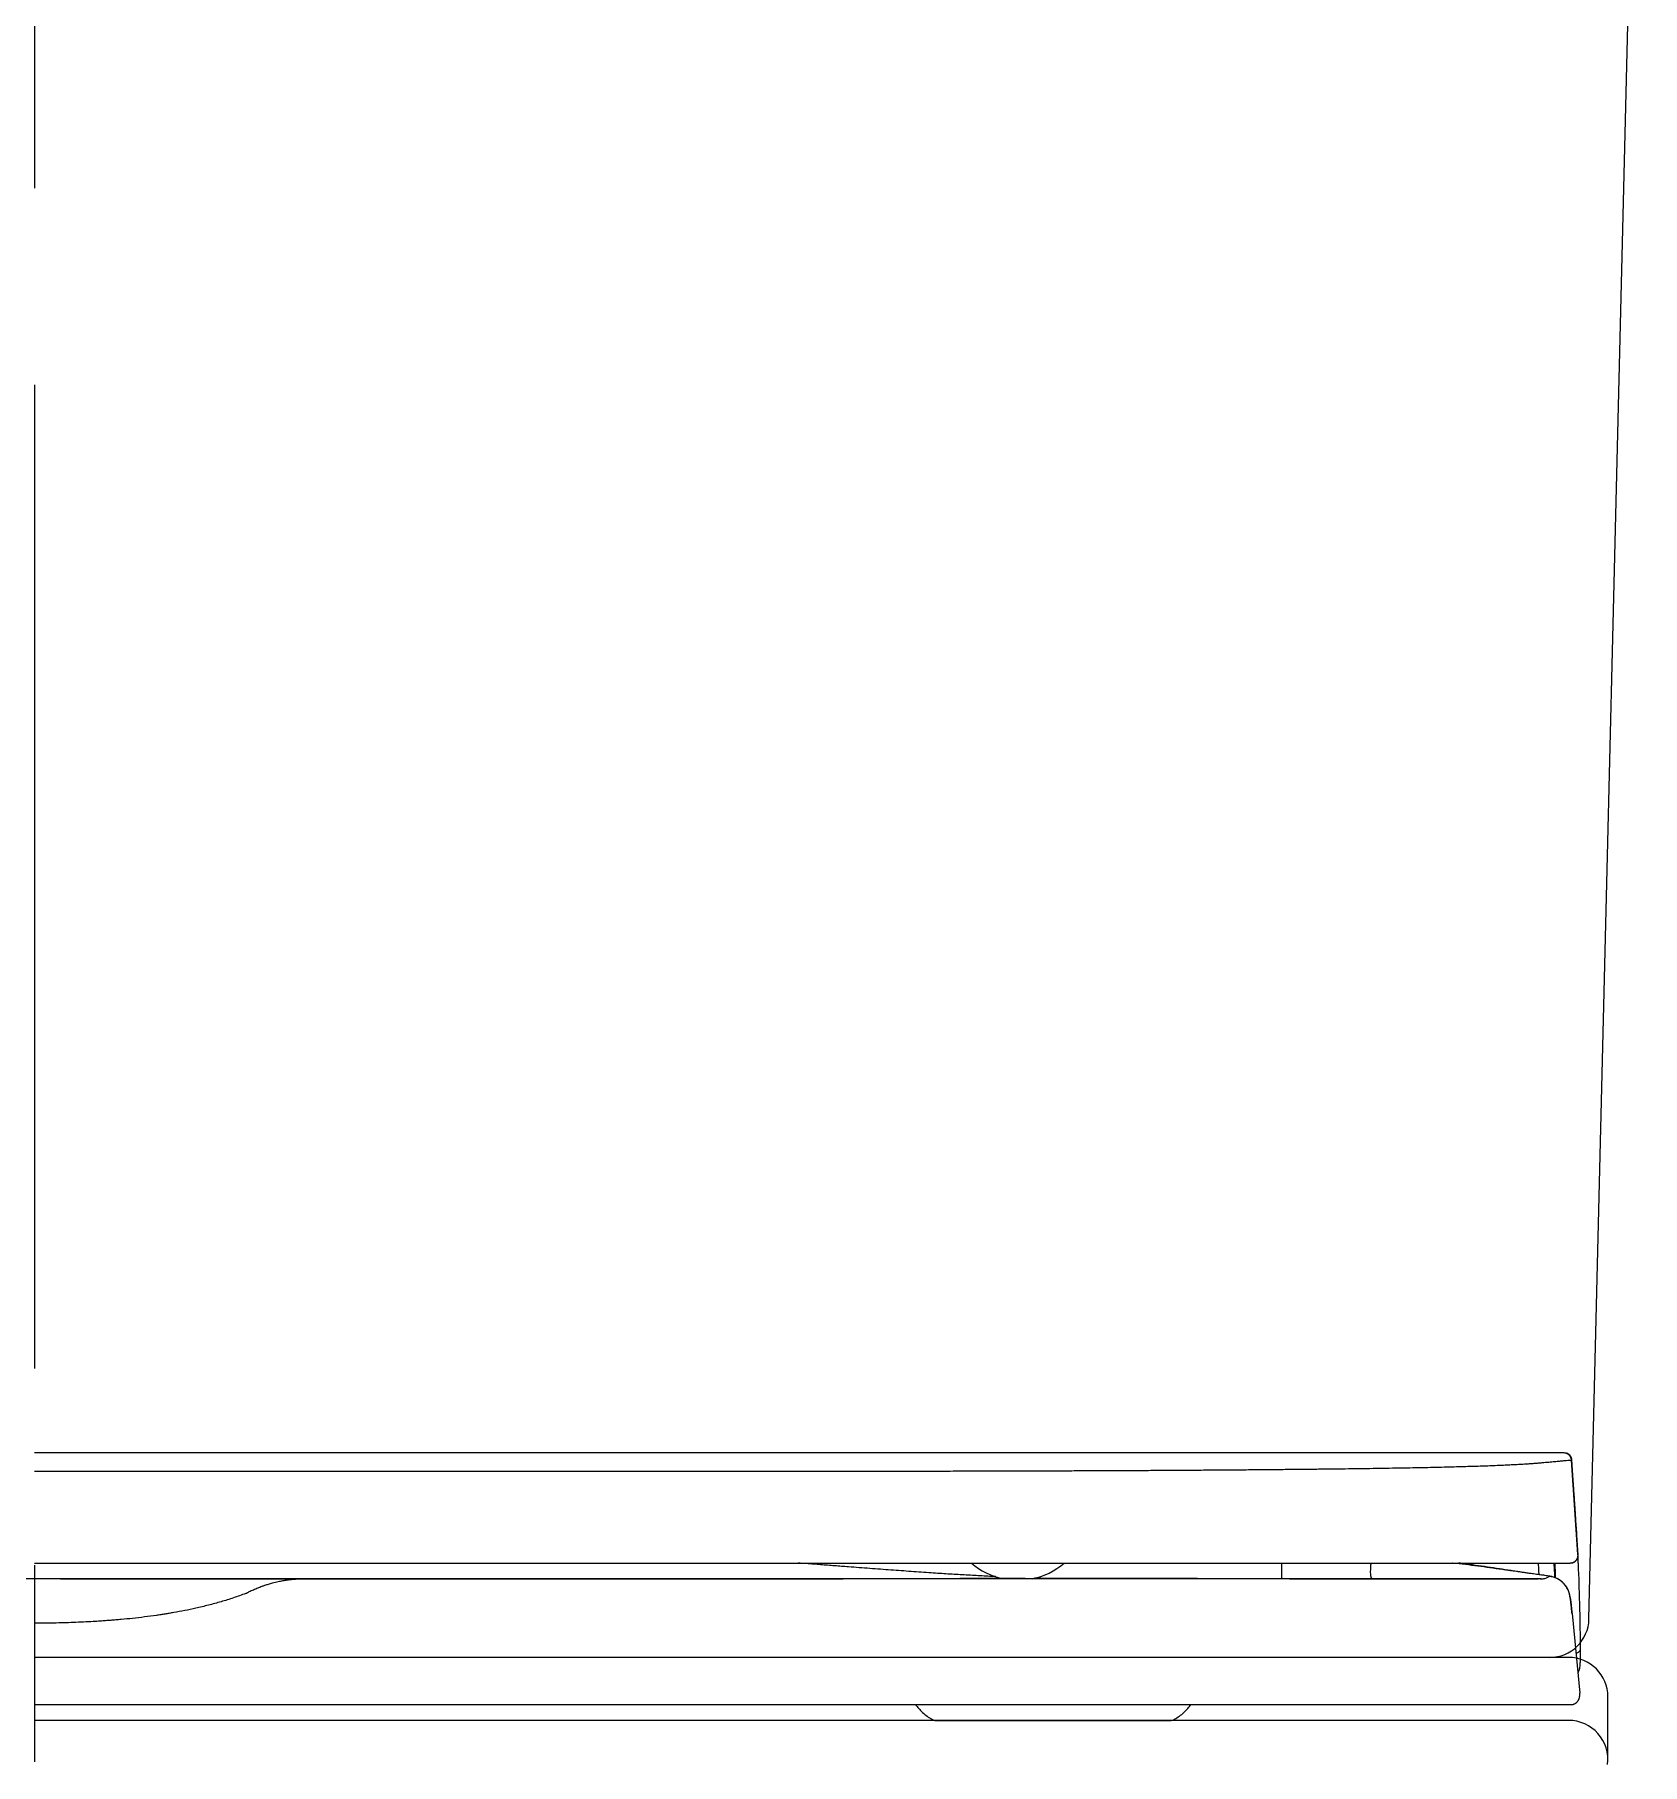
# Model space of a CAD drawing. Extents: x 76 to 2241, y -59 to 2238.
# Drawn here: x 1641.3 to 1845.7, y 568.4 to 788.3 of the extents above; entities that cross this region are included whole.
import ezdxf

# ---------------------------------------------------------------- set-up
doc = ezdxf.new("R2010")
doc.units = 0
doc.header["$LTSCALE"] = 20
doc.header["$MEASUREMENT"] = 0
doc.linetypes.add('CENTER', pattern=[2, 1.25, -0.25, 0.25, -0.25])
doc.linetypes.add('SLD-실선', pattern=[0])
doc.layers.get('0').update_dxf_attribs({"linetype": 'CONTINUOUS'})
doc.layers.add('3', color=3, linetype='CONTINUOUS')
doc.layers.add('CENTER', color=2, linetype='CENTER')

# ---------------------------------------------------------------- blocks, each defined once
blk = doc.blocks.new('A$C30f98afe')
at = {"color": 2, "linetype": 'SLD-실선', "lineweight": 25}
for p, q in [((391.06, 33.98), (390.98, 33.99)), ((392.72, 21.07), (391.89, 33.07)), ((391.73, 20), (391.83, 20.01)), ((391.85, 20.01), (391.74, 20)), ((391.74, 20), (391.74, 19.96)), ((391.83, 20.01), (391.94, 20.02)), ((391.85, 20.01), (392.05, 20.04)), ((299.57, 18), (299.19, 18)), ((356.38, 18), (366.68, 18)), ((366.68, 18), (387.65, 18)), ((387.91, 18), (388.05, 18)), ((389.81, 18.77), (389.83, 18.1)), ((392.85, 17.69), (392.81, 18.9)), ((391.96, 13.6), (391.93, 13.72)), ((391.95, 13.61), (391.96, 13.43)), ((391.96, 13.6), (392.97, 3.47)), ((393.04, 9.15), (393.04, 9.21)), ((392.97, 3.47), (392.97, 3.48)), ((392.97, 3.28), (392.97, 3.47)), ((310.6, 0.14), (310.59, 0.14)), ((341.44, 0.14), (341.44, 0.14)), ((391.82, 2), (391.93, 2.01)), ((391.93, 2.01), (392.01, 2.02))]:
    blk.add_line(p, q, dxfattribs=at)
for start, end in [(229.182, 257.2881), (281.6556, 310.8321)]:
    blk.add_arc((321.52, 26.8), 9, start, end, dxfattribs=at)
for points, knots in [([(390.98, 34), (390.98, 34), (390.96, 34), (390.93, 34), (390.88, 34), (390.83, 34), (390.78, 34), (390.73, 34), (390.67, 34), (390.62, 34), (390.56, 34), (390.51, 34), (390.45, 34), (390.39, 34), (390.33, 34), (390.27, 34), (390.22, 34), (390.16, 34), (390.11, 33.99), (390.06, 33.99), (390, 33.99), (389.96, 33.99), (389.92, 33.99), (389.88, 33.99), (389.84, 33.99), (389.81, 33.99), (389.77, 33.99), (389.69, 33.99), (389.55, 33.99), (389.34, 33.99), (389.12, 33.99), (388.89, 33.99), (388.64, 33.99), (388.37, 33.99), (388.1, 33.99), (387.81, 33.99), (387.5, 33.99), (387.18, 33.99), (386.83, 33.99), (386.46, 33.99), (386.05, 33.99), (385.7, 33.99), (385.44, 33.99), (385.29, 33.99), (385.13, 33.99), (384.98, 33.99), (384.81, 33.99), (384.64, 33.99), (384.44, 33.99), (384.27, 33.99), (384.11, 33.99), (383.98, 33.99), (383.84, 33.99), (383.71, 33.99), (383.59, 33.99), (383.46, 33.99), (383.34, 33.99), (383.2, 33.99), (383.05, 33.99), (382.89, 33.99), (382.71, 33.99), (382.51, 33.99), (382.3, 33.99), (382.07, 33.99), (381.84, 33.99), (381.59, 33.99), (381.33, 33.99), (381.05, 33.99), (380.75, 33.99), (380.31, 33.99), (379.73, 33.99), (378.99, 34), (378.22, 34), (377.43, 34), (376.61, 34), (375.73, 34), (374.75, 34), (373.68, 34), (372.55, 34), (371.33, 34), (370.02, 34), (368.6, 34), (367.11, 34), (365.53, 34), (363.88, 34), (362.16, 34), (360.39, 34), (358.57, 34), (356.66, 34), (354.65, 34), (352.62, 34), (350.59, 34), (348.55, 34), (346.43, 34), (344.39, 34), (342.44, 34), (340.57, 34), (338.63, 34), (336.62, 34), (334.52, 34), (332.34, 34), (330.08, 34), (328.11, 34), (326.47, 34), (325.19, 34), (323.92, 34), (322.66, 34), (321.44, 34), (320.21, 34), (318.99, 34), (317.77, 34), (316.59, 34), (315.46, 34), (314.44, 34), (313.53, 34), (312.74, 33.99), (311.97, 33.99), (311.22, 33.99), (310.34, 33.99), (309.27, 33.99), (307.99, 33.99), (306.62, 33.99), (305.15, 33.99), (303.59, 33.99), (302, 33.99), (300.41, 33.99), (298.82, 33.99), (297.15, 33.99), (295.41, 33.99), (293.64, 33.99), (291.87, 33.99), (289.9, 33.99), (287.72, 33.99), (285.34, 33.99), (282.99, 33.99), (280.62, 33.99), (278.21, 33.99), (275.79, 33.99), (273.81, 33.99), (272.28, 33.99), (271.18, 33.99), (270.1, 33.99), (269, 33.99), (267.85, 33.99), (266.64, 33.99), (265.35, 33.99), (263.97, 33.99), (262.52, 33.99), (260.99, 33.99), (259.4, 33.99), (257.73, 33.99), (255.98, 33.99), (254.17, 33.99), (252.29, 33.99), (250.37, 33.99), (248.36, 33.99), (246.27, 33.99), (244.1, 33.99), (241.89, 33.99), (239.65, 33.99), (237.37, 33.99), (235.02, 33.99), (232.6, 33.99), (230.04, 33.99), (227.36, 33.99), (224.54, 33.99), (221.64, 33.99), (218.65, 33.99), (215.58, 33.99), (212.49, 33.99), (209.39, 33.99), (206.27, 33.99), (203.08, 33.99), (199.82, 33.99), (197.63, 33.99), (196.52, 33.99)], [0, 0, 0, 0, 0.00087, 0.007572, 0.014096, 0.020443, 0.026612, 0.032603, 0.038416, 0.044051, 0.049764, 0.055281, 0.060604, 0.065731, 0.070664, 0.075401, 0.079943, 0.08429, 0.088442, 0.092398, 0.09616, 0.099726, 0.102391, 0.104936, 0.107379, 0.109815, 0.112257, 0.114705, 0.126718, 0.138879, 0.151187, 0.163643, 0.176208, 0.18878, 0.201351, 0.213923, 0.226494, 0.239107, 0.251651, 0.264356, 0.277222, 0.29025, 0.294443, 0.298607, 0.30265, 0.306569, 0.310364, 0.315147, 0.319718, 0.324076, 0.327269, 0.330337, 0.33328, 0.3361, 0.338795, 0.341366, 0.34391, 0.346641, 0.349568, 0.352689, 0.356006, 0.359518, 0.363226, 0.367128, 0.370877, 0.37479, 0.378866, 0.383107, 0.387491, 0.39187, 0.401686, 0.411316, 0.42076, 0.430017, 0.439088, 0.447973, 0.458278, 0.468483, 0.478589, 0.488595, 0.499445, 0.510174, 0.520814, 0.531448, 0.542082, 0.552717, 0.562744, 0.572771, 0.582798, 0.592824, 0.60285, 0.611783, 0.620715, 0.629649, 0.638583, 0.645651, 0.652831, 0.660124, 0.667529, 0.675046, 0.682675, 0.690417, 0.69827, 0.702428, 0.706616, 0.710743, 0.714734, 0.718587, 0.722304, 0.726194, 0.729923, 0.733489, 0.736894, 0.740137, 0.742571, 0.744906, 0.74714, 0.749276, 0.751435, 0.754834, 0.758454, 0.762297, 0.766361, 0.770647, 0.775156, 0.779196, 0.7834, 0.787767, 0.792293, 0.796832, 0.801293, 0.805677, 0.81158, 0.817338, 0.82295, 0.828417, 0.834158, 0.839729, 0.845132, 0.84762, 0.85007, 0.852483, 0.854873, 0.857381, 0.860047, 0.86287, 0.86585, 0.868986, 0.87228, 0.875667, 0.879206, 0.882897, 0.886739, 0.890586, 0.894575, 0.898704, 0.902973, 0.907384, 0.911935, 0.916355, 0.9209, 0.92557, 0.930365, 0.935286, 0.940641, 0.946138, 0.951775, 0.957553, 0.963472, 0.969532, 0.975374, 0.981343, 0.987436, 0.993655, 1, 1, 1, 1]), ([(196.52, 31.67), (197.76, 31.67), (200.24, 31.67), (203.95, 31.67), (207.66, 31.67), (211.36, 31.67), (215.03, 31.67), (218.67, 31.67), (222.27, 31.67), (225.86, 31.67), (229.45, 31.67), (233.03, 31.67), (236.62, 31.67), (240.18, 31.67), (243.71, 31.67), (247.18, 31.67), (250.61, 31.67), (253.97, 31.67), (257.3, 31.67), (260.75, 31.67), (264.31, 31.67), (267.96, 31.67), (271.56, 31.67), (275.09, 31.67), (278.55, 31.67), (281.93, 31.67), (285.23, 31.67), (288.47, 31.67), (291.66, 31.67), (294.82, 31.67), (297.93, 31.68), (300.97, 31.68), (303.95, 31.68), (306.87, 31.68), (309.73, 31.69), (312.63, 31.69), (315.57, 31.7), (318.54, 31.7), (321.43, 31.71), (324.26, 31.72), (327.02, 31.73), (329.7, 31.74), (332.32, 31.75), (334.92, 31.76), (337.48, 31.77), (340.01, 31.79), (342.47, 31.8), (344.85, 31.82), (347.15, 31.83), (349.43, 31.85), (351.69, 31.87), (353.92, 31.89), (356.04, 31.91), (358.06, 31.93), (359.99, 31.95), (361.83, 31.97), (363.63, 31.99), (365.4, 32.01), (367.12, 32.04), (368.74, 32.07), (370.28, 32.09), (371.79, 32.12), (373.27, 32.15), (374.71, 32.18), (376.06, 32.21), (377.3, 32.25), (378.46, 32.28), (379.53, 32.31), (380.55, 32.34), (381.53, 32.38), (382.44, 32.42), (383.28, 32.45), (384.05, 32.49), (384.81, 32.53), (385.55, 32.57), (386.26, 32.61), (386.89, 32.65), (387.45, 32.7), (387.95, 32.74), (388.4, 32.78), (388.96, 32.83), (389.58, 32.89), (390.24, 32.95), (390.79, 33), (391.25, 33.04), (391.62, 33.06), (391.8, 33.07), (391.89, 33.07)], [0, 0, 0, 0, 0.007045, 0.014092, 0.021139, 0.028187, 0.035236, 0.04216, 0.049085, 0.056009, 0.062934, 0.069985, 0.077036, 0.084087, 0.091137, 0.098187, 0.10511, 0.112033, 0.118955, 0.125876, 0.133767, 0.141658, 0.149547, 0.157435, 0.165322, 0.173067, 0.180812, 0.188554, 0.196295, 0.204192, 0.212086, 0.219978, 0.227867, 0.235754, 0.243639, 0.251521, 0.260297, 0.269071, 0.277842, 0.286611, 0.295379, 0.304145, 0.312909, 0.321671, 0.33085, 0.340029, 0.349209, 0.358389, 0.36757, 0.376751, 0.386767, 0.396782, 0.406795, 0.416806, 0.426815, 0.43682, 0.446823, 0.457823, 0.46882, 0.479814, 0.490806, 0.501796, 0.514325, 0.526851, 0.539375, 0.551896, 0.564415, 0.576931, 0.589445, 0.603208, 0.616968, 0.630727, 0.644482, 0.658236, 0.675776, 0.693314, 0.710848, 0.728381, 0.745911, 0.763439, 0.780964, 0.817473, 0.85398, 0.890486, 0.926991, 0.963496, 1, 1, 1, 1]), ([(390.95, 34), (390.95, 34), (390.95, 34), (390.95, 34), (390.95, 34), (390.95, 34), (390.95, 34), (390.94, 34), (390.93, 34), (390.91, 34), (390.91, 34), (390.9, 34), (390.9, 34), (390.89, 34), (390.89, 34), (390.88, 34), (390.85, 34), (390.79, 34), (390.71, 34), (390.65, 34), (390.61, 34)], [0, 0, 0, 0, 0.006679, 0.01722, 0.027788, 0.038489, 0.057426, 0.131913, 0.348202, 0.361839, 0.375481, 0.389127, 0.402778, 0.416435, 0.430115, 0.450663, 0.56268, 0.711534, 0.857307, 1, 1, 1, 1]), ([(391.89, 33.07), (391.88, 33.14), (391.86, 33.26), (391.79, 33.45), (391.69, 33.6), (391.57, 33.73), (391.43, 33.85), (391.27, 33.93), (391.14, 33.98), (391.07, 33.98), (391.06, 33.98)], [0, 0, 0, 0, 0.149715, 0.295656, 0.435394, 0.567113, 0.698834, 0.838573, 0.984513, 1, 1, 1, 1]), ([(391.26, 33.95), (391.23, 33.96), (391.18, 33.97), (391.1, 33.98), (391.06, 33.98)], [0, 0, 0, 0, 0.512249, 1, 1, 1, 1]), ([(391.95, 33.04), (391.94, 33.13), (391.91, 33.32), (391.78, 33.58), (391.57, 33.81), (391.39, 33.89), (391.3, 33.94)], [0, 0, 0, 0, 0.235737, 0.487056, 0.745287, 1, 1, 1, 1]), ([(391.89, 33.07), (391.89, 33.07), (391.9, 33.07), (391.91, 33.07), (391.91, 33.07), (391.92, 33.07), (391.93, 33.07), (391.94, 33.07), (391.94, 33.07), (391.95, 33.07), (391.95, 33.07), (391.95, 33.07)], [0, 0, 0, 0, 0.086764, 0.182407, 0.286929, 0.40033, 0.522611, 0.667377, 0.822889, 0.968629, 1, 1, 1, 1]), ([(391.95, 33.07), (391.95, 33.07), (391.95, 33.07), (391.95, 33.07), (391.95, 33.07), (391.95, 33.07), (391.95, 33.07), (391.95, 33.07)], [0, 0, 0, 0, 0.603911, 0.7335, 0.863434, 0.993716, 1, 1, 1, 1]), ([(392.75, 21.07), (392.75, 21.1), (392.71, 21.56), (392.66, 22.42), (392.57, 23.63), (392.5, 24.74), (392.43, 25.74), (392.37, 26.65), (392.32, 27.48), (392.27, 28.23), (392.22, 28.92), (392.17, 29.62), (392.12, 30.37), (392.07, 31.19), (392.01, 32.04), (391.97, 32.67), (391.95, 33.01), (391.95, 33.07)], [0, 0, 0, 0, 0.0069169, 0.112842, 0.2117096, 0.303511, 0.3839232, 0.4579862, 0.5256956, 0.5870487, 0.6420477, 0.6950092, 0.7613752, 0.8312843, 0.9051959, 0.9835405, 1, 1, 1, 1]), ([(196.52, 20), (197.72, 20), (200.1, 20), (203.65, 20), (207.19, 20), (210.71, 20), (214.22, 20), (217.9, 20), (221.77, 20), (225.82, 20), (229.85, 20), (233.63, 20), (237.19, 20), (240.51, 20), (243.81, 20), (247.09, 20), (250.37, 20), (253.58, 20), (256.72, 20), (259.78, 20), (262.83, 20), (265.84, 20), (268.56, 20), (271, 20), (273.15, 20), (275.29, 20), (277.41, 20), (279.5, 20), (281.56, 20), (283.6, 20), (285.64, 20), (288.01, 20), (290.68, 20), (293.61, 20), (296.52, 20), (299.41, 20), (301.6, 20), (303.12, 20), (304, 20), (304.87, 20), (305.74, 20), (306.6, 20), (307.47, 20), (308.83, 20), (310.69, 20), (312.79, 20), (314.66, 20), (316.3, 20), (317.93, 20), (319.59, 20), (321.42, 20), (323.41, 20), (325.53, 20), (327.64, 20), (329.75, 20), (331.85, 20), (333.93, 20), (336.14, 20), (338.48, 20), (340.92, 20), (343.28, 20), (345.55, 20), (347.73, 20), (349.83, 20), (351.58, 20), (353.03, 20), (354.2, 20), (355.34, 20), (356.48, 20), (357.73, 20), (359.07, 20), (360.49, 20), (361.6, 20), (362.42, 20), (362.97, 20), (363.52, 20), (364.06, 20), (364.59, 20), (365.12, 20), (365.63, 20), (366.11, 20), (366.58, 20), (367.05, 20), (367.52, 20), (367.99, 20), (368.64, 20), (369.45, 20), (370.41, 20), (371.34, 20), (372.25, 20), (373.14, 20), (374.01, 20), (374.85, 20), (375.67, 20), (376.47, 20), (377.33, 20), (378.24, 20), (379.17, 20), (379.88, 20), (380.39, 20), (380.73, 20), (381.05, 20), (381.37, 20), (381.69, 20), (381.99, 20), (382.29, 20), (382.59, 20), (382.89, 20), (383.19, 20), (383.48, 20), (383.78, 20), (384.06, 20), (384.32, 20), (384.55, 20), (384.75, 20), (384.95, 20), (385.14, 20), (385.33, 20), (385.52, 20), (385.7, 20), (385.92, 20), (386.17, 20), (386.44, 20), (386.71, 20), (386.97, 20), (387.21, 20), (387.44, 20), (387.64, 20), (387.77, 20), (387.84, 20), (387.87, 20), (387.89, 20), (387.92, 20), (387.96, 20), (388.03, 20), (388.13, 20), (388.26, 20), (388.4, 20), (388.55, 20), (388.69, 20), (388.83, 20), (388.96, 20), (389.09, 20), (389.21, 20), (389.29, 20), (389.34, 20), (389.35, 20), (389.36, 20), (389.37, 20), (389.39, 20), (389.43, 20), (389.6, 20), (389.88, 20), (390.16, 20), (390.31, 20), (390.37, 20), (390.38, 20), (390.4, 20), (390.42, 20), (390.49, 20), (390.6, 20), (390.77, 20), (390.88, 20), (390.94, 20), (390.96, 20), (390.98, 20), (391, 20), (391.01, 20), (391.03, 20), (391.1, 20), (391.24, 20), (391.36, 20), (391.43, 20), (391.45, 20), (391.46, 20), (391.47, 20), (391.49, 20), (391.51, 20), (391.54, 20), (391.57, 20), (391.61, 20), (391.65, 20), (391.69, 20), (391.71, 20), (391.73, 20)], [0, 0, 0, 0, 0.006792, 0.013551, 0.020281, 0.026984, 0.033666, 0.040329, 0.048165, 0.055988, 0.063804, 0.071621, 0.078211, 0.084807, 0.091413, 0.098032, 0.10467, 0.111411, 0.117826, 0.124259, 0.130712, 0.137189, 0.143693, 0.148463, 0.153242, 0.158031, 0.162831, 0.167643, 0.172383, 0.177137, 0.181907, 0.186904, 0.194105, 0.201373, 0.208711, 0.216123, 0.223612, 0.225941, 0.228276, 0.230618, 0.232967, 0.235323, 0.237686, 0.240057, 0.246613, 0.253227, 0.257987, 0.262778, 0.2676, 0.272516, 0.277686, 0.284322, 0.291007, 0.297741, 0.304736, 0.311773, 0.318849, 0.325965, 0.334987, 0.34396, 0.352886, 0.361769, 0.37061, 0.379414, 0.388122, 0.393489, 0.398871, 0.40427, 0.409719, 0.415387, 0.422873, 0.430431, 0.438065, 0.441224, 0.444401, 0.447595, 0.450807, 0.454036, 0.457283, 0.460547, 0.463555, 0.466578, 0.469616, 0.472777, 0.475984, 0.479205, 0.486152, 0.493161, 0.500234, 0.507412, 0.514807, 0.522285, 0.529844, 0.537485, 0.545244, 0.553299, 0.564004, 0.574888, 0.585951, 0.590379, 0.594846, 0.599351, 0.603894, 0.608476, 0.613097, 0.617756, 0.622454, 0.627417, 0.632423, 0.637713, 0.643087, 0.648528, 0.654037, 0.658212, 0.662426, 0.666677, 0.670966, 0.675293, 0.679658, 0.684061, 0.688546, 0.695886, 0.703414, 0.711131, 0.719036, 0.726676, 0.734298, 0.74207, 0.74791, 0.748836, 0.749763, 0.750692, 0.751623, 0.752458, 0.755851, 0.75931, 0.765068, 0.771001, 0.777109, 0.783392, 0.78985, 0.796035, 0.802373, 0.808863, 0.813759, 0.814406, 0.815055, 0.815705, 0.816357, 0.81701, 0.817583, 0.822835, 0.844198, 0.863644, 0.87222, 0.873546, 0.874677, 0.875808, 0.876941, 0.878075, 0.889649, 0.901345, 0.914592, 0.916088, 0.917586, 0.919087, 0.920589, 0.922029, 0.923304, 0.924578, 0.940508, 0.960776, 0.962559, 0.96413, 0.96552, 0.966926, 0.968349, 0.971192, 0.974097, 0.978946, 0.983961, 0.989142, 0.994488, 1, 1, 1, 1]), ([(318.7, 18.26), (318.68, 18.27), (318.04, 18.29), (317.05, 18.35), (315.73, 18.42), (314.71, 18.48), (313.67, 18.54), (312.63, 18.6), (311.57, 18.67), (310.03, 18.77), (307.97, 18.92), (305.38, 19.1), (302.71, 19.3), (300.32, 19.48), (298.22, 19.64), (296.44, 19.78), (294.89, 19.9), (293.93, 19.97), (293.58, 20)], [0, 0, 0, 0, 0.0022472, 0.0857548, 0.1290988, 0.1725382, 0.2160791, 0.2597272, 0.3034883, 0.347368, 0.4494818, 0.5524025, 0.6561975, 0.7609327, 0.8272774, 0.8940345, 0.9612193, 1, 1, 1, 1]), ([(355.01, 20), (355.01, 19.94), (355.01, 19.78), (355.01, 19.57), (355.01, 19.33), (355.02, 19.11), (355.02, 18.91), (355.02, 18.72), (355.02, 18.55), (355.02, 18.38), (355.02, 18.23), (355.02, 18.1), (355.02, 18.02), (355.03, 18.01), (355.03, 18)], [0, 0, 0, 0, 0.043682, 0.112269, 0.180933, 0.251222, 0.323137, 0.396675, 0.471838, 0.548626, 0.656861, 0.76817, 0.882549, 1, 1, 1, 1]), ([(366.39, 20), (366.39, 19.95), (366.36, 19.7), (366.33, 19.35), (366.32, 18.94), (366.32, 18.62), (366.35, 18.39), (366.4, 18.21), (366.47, 18.09), (366.56, 18.02), (366.64, 18.01), (366.68, 18)], [0, 0, 0, 0, 0.028718, 0.151053, 0.274217, 0.398412, 0.516571, 0.635811, 0.756137, 0.877539, 1, 1, 1, 1]), ([(389.15, 18.32), (388.94, 18.35), (388.53, 18.41), (387.96, 18.49), (387.49, 18.55), (387.11, 18.61), (386.71, 18.66), (386.27, 18.72), (385.79, 18.79), (385.34, 18.86), (384.92, 18.92), (384.49, 18.98), (384.04, 19.04), (383.58, 19.11), (382.73, 19.22), (381.53, 19.39), (379.97, 19.6), (378.39, 19.8), (377.32, 19.93), (376.77, 20), (376.76, 20)], [0, 0, 0, 0, 0.053176, 0.098743, 0.136849, 0.167611, 0.191525, 0.233649, 0.273995, 0.309442, 0.343443, 0.376016, 0.413177, 0.451458, 0.489122, 0.618765, 0.741112, 0.868462, 0.997739, 1, 1, 1, 1]), ([(385.8, 18.79), (385.4, 18.85), (384, 19.07), (381.59, 19.43), (379.24, 19.77), (377.88, 19.95), (377.54, 20)], [0, 0, 0, 0, 0.146234, 0.51017, 0.875783, 1, 1, 1, 1]), ([(387.65, 20), (387.67, 19.66), (387.7, 19.16), (387.73, 18.66), (387.74, 18.5)], [0, 0, 0, 0, 0.683872, 1, 1, 1, 1]), ([(389.65, 20), (389.65, 19.98), (389.67, 19.65), (389.7, 19.02), (389.74, 18.42), (389.76, 18.13)], [0, 0, 0, 0, 0.040387, 0.526612, 1, 1, 1, 1]), ([(389.76, 20), (389.77, 19.91), (389.78, 19.7), (389.79, 19.3), (389.81, 18.95), (389.81, 18.77)], [0, 0, 0, 0, 0.262346, 0.628913, 1, 1, 1, 1]), ([(391.83, 20.01), (391.87, 20.01), (391.98, 20.02), (392.14, 20.08), (392.32, 20.18), (392.46, 20.31), (392.58, 20.47), (392.67, 20.65), (392.73, 20.85), (392.72, 21), (392.72, 21.07)], [0, 0, 0, 0, 0.073322, 0.211275, 0.342786, 0.465846, 0.588905, 0.720416, 0.858369, 1, 1, 1, 1]), ([(391.96, 20.02), (392.02, 20.04), (392.14, 20.07), (392.3, 20.16), (392.44, 20.26), (392.55, 20.39), (392.65, 20.53), (392.72, 20.7), (392.76, 20.89), (392.75, 21.02), (392.75, 21.08)], [0, 0, 0, 0, 0.140561, 0.272836, 0.395673, 0.510669, 0.628276, 0.749652, 0.874006, 1, 1, 1, 1]), ([(392.75, 21.07), (392.75, 21.07), (392.76, 21.07), (392.74, 21.07), (392.72, 21.07)], [0, 0, 0, 0, 0.130291, 1, 1, 1, 1]), ([(392.81, 18.81), (392.8, 18.96), (392.79, 19.24), (392.78, 19.6), (392.77, 19.9), (392.75, 20.16), (392.75, 20.38), (392.74, 20.54), (392.73, 20.64), (392.72, 20.68), (392.73, 20.71), (392.72, 20.7), (392.72, 20.7)], [0, 0, 0, 0, 0.140931, 0.272786, 0.395536, 0.509164, 0.646448, 0.767511, 0.872389, 0.940475, 0.999467, 1, 1, 1, 1]), ([(196.52, 18), (195.54, 18), (193.59, 18), (190.65, 18), (187.73, 18), (184.81, 18), (181.9, 18), (179, 18), (176.13, 18), (173.29, 18), (170.47, 18), (167.69, 18), (164.95, 18), (163.15, 18), (162.25, 18)], [0, 0, 0, 0, 0.083196, 0.166354, 0.249576, 0.332958, 0.41637, 0.499915, 0.583464, 0.66689, 0.750295, 0.833549, 0.91675, 1, 1, 1, 1]), ([(230.79, 18), (229.89, 18), (228.1, 18), (225.35, 18), (222.57, 18), (219.76, 18), (216.91, 18), (214.04, 18), (211.15, 18), (208.24, 18), (205.32, 18), (202.39, 18), (199.46, 18), (197.5, 18), (196.52, 18)], [0, 0, 0, 0, 0.083244, 0.166445, 0.249705, 0.333099, 0.416524, 0.500085, 0.583617, 0.66703, 0.750424, 0.83364, 0.916798, 1, 1, 1, 1]), ([(199.8, 18), (200.87, 18), (202.99, 18), (206.15, 18), (208.87, 18), (211.17, 18), (213.06, 18), (214.94, 18), (216.86, 18), (218.98, 18), (221.3, 18), (223.77, 18), (226.23, 18), (228.69, 18), (231.16, 18), (233.59, 18), (236.23, 18), (239.08, 18), (242.11, 18), (245.1, 18), (248.05, 18), (250.96, 18), (253.83, 18), (256.36, 18), (258.56, 18), (260.46, 18), (262.33, 18), (264.17, 18), (265.99, 18), (267.79, 18), (269.58, 18), (271.49, 18), (273.53, 18), (275.69, 18), (277.84, 18), (279.94, 18), (282.01, 18), (284.05, 18), (286.06, 18), (287.89, 18), (289.54, 18), (291.04, 18), (292.53, 18), (294, 18), (295.44, 18), (296.85, 18), (298.15, 18), (298.96, 18), (299.31, 18)], [0, 0, 0, 0, 0.028257, 0.056007, 0.083258, 0.100134, 0.116818, 0.133311, 0.149936, 0.167528, 0.189704, 0.211594, 0.233202, 0.255512, 0.277605, 0.299469, 0.32111, 0.349317, 0.377118, 0.404537, 0.432134, 0.459657, 0.487064, 0.514366, 0.533127, 0.551897, 0.570683, 0.589345, 0.607957, 0.626664, 0.645476, 0.664397, 0.687724, 0.711492, 0.735713, 0.759795, 0.783418, 0.807347, 0.831589, 0.855206, 0.873799, 0.892531, 0.911405, 0.930085, 0.948565, 0.96711, 0.985722, 1, 1, 1, 1]), ([(223.36, 16.12), (223.43, 16.16), (223.58, 16.25), (223.82, 16.37), (224.08, 16.49), (224.35, 16.61), (224.63, 16.74), (224.9, 16.85), (225.17, 16.95), (225.46, 17.06), (225.83, 17.19), (226.27, 17.33), (226.71, 17.46), (227.12, 17.56), (227.47, 17.64), (227.79, 17.71), (228.09, 17.76), (228.36, 17.81), (228.65, 17.85), (229.16, 17.92), (229.88, 17.98), (230.5, 17.99), (230.79, 18)], [0, 0, 0, 0, 0.032347, 0.066524, 0.102542, 0.140409, 0.180137, 0.221733, 0.250754, 0.29158, 0.341805, 0.401488, 0.470685, 0.520092, 0.566121, 0.608748, 0.647955, 0.683726, 0.71605, 0.759638, 0.885132, 1, 1, 1, 1]), ([(230.91, 17.96), (230.78, 17.97), (230.58, 17.99), (230.37, 17.99), (230.29, 17.99)], [0, 0, 0, 0, 0.620004, 1, 1, 1, 1]), ([(387.44, 18), (387.41, 18), (387.32, 18), (387.18, 18), (387, 18), (386.82, 18), (386.63, 18), (386.44, 18), (386.24, 18), (386.04, 18), (385.84, 18), (385.63, 18), (385.37, 18), (385.07, 18), (384.7, 18), (384.31, 18), (383.92, 18), (383.53, 18), (383.16, 18), (382.76, 18), (382.32, 18), (381.81, 18), (381.23, 18), (380.6, 18), (379.91, 18), (379.15, 18), (378.32, 18), (377.41, 18), (376.53, 18), (375.68, 18), (374.91, 18), (374.12, 18), (373.3, 18), (372.45, 18), (371.59, 18), (370.71, 18), (369.8, 18), (368.86, 18), (367.88, 18), (366.85, 18), (365.79, 18), (364.68, 18), (363.52, 18), (362.31, 18), (361, 18), (359.59, 18), (358.05, 18), (356.44, 18), (354.74, 18), (352.95, 18), (351.06, 18), (349.06, 18), (346.98, 18), (344.8, 18), (342.55, 18), (340.23, 18), (337.85, 18), (335.4, 18), (332.91, 18), (330.36, 18), (327.75, 18), (325.04, 18), (322.23, 18), (319.32, 18), (316.8, 18), (314.74, 18), (313.2, 18), (311.72, 18), (310.28, 18), (308.91, 18), (307.61, 18), (306.38, 18), (305.2, 18), (304.25, 18), (303.5, 18), (302.94, 18), (302.37, 18), (301.76, 18), (301.08, 18), (300.36, 18), (299.58, 18), (298.76, 17.99), (297.87, 17.99), (296.93, 17.99), (295.87, 17.99), (294.7, 17.99), (293.41, 17.99), (292.03, 17.99), (290.57, 17.99), (289.01, 17.99), (287.36, 17.99), (285.62, 17.99), (283.77, 17.99), (281.81, 17.99), (279.73, 17.99), (277.54, 17.99), (275.24, 17.99), (273.01, 17.99), (270.86, 17.99), (268.81, 17.99), (266.69, 17.99), (264.49, 17.99), (262.17, 17.99), (259.72, 17.99), (257.14, 17.99), (254.47, 17.99), (251.71, 17.99), (248.86, 17.99), (245.98, 17.99), (243.07, 17.99), (240.13, 17.99), (237.11, 17.99), (234.01, 17.99), (231.91, 17.99), (230.85, 17.99)], [0, 0, 0, 0, 0.010184, 0.024643, 0.038851, 0.052808, 0.066514, 0.078857, 0.090991, 0.10297, 0.11483, 0.126572, 0.138195, 0.155407, 0.172351, 0.189028, 0.205438, 0.218143, 0.230684, 0.243157, 0.255745, 0.270194, 0.284799, 0.299557, 0.314471, 0.329538, 0.34476, 0.360137, 0.375662, 0.38651, 0.397181, 0.407675, 0.417992, 0.428131, 0.437917, 0.447532, 0.456977, 0.46625, 0.47582, 0.48521, 0.494584, 0.504003, 0.513467, 0.522976, 0.53253, 0.543092, 0.553708, 0.564416, 0.575236, 0.586168, 0.597212, 0.608369, 0.619636, 0.630935, 0.642235, 0.653334, 0.664434, 0.675536, 0.686642, 0.697438, 0.708348, 0.719373, 0.730512, 0.741765, 0.753131, 0.759004, 0.764622, 0.769987, 0.775097, 0.779954, 0.784476, 0.788753, 0.792785, 0.796573, 0.798516, 0.800388, 0.802238, 0.804274, 0.806519, 0.808972, 0.811476, 0.814166, 0.817042, 0.820103, 0.823349, 0.827191, 0.831264, 0.835568, 0.840103, 0.844868, 0.849864, 0.855092, 0.86055, 0.866344, 0.872378, 0.87865, 0.885162, 0.891913, 0.897386, 0.903006, 0.908773, 0.914688, 0.92075, 0.927341, 0.934098, 0.941021, 0.94811, 0.955364, 0.962784, 0.969932, 0.977228, 0.984672, 0.992262, 1, 1, 1, 1]), ([(322.44, 18.04), (322.37, 18.04), (322.16, 18.04), (321.83, 18.04), (321.46, 18.04), (321.12, 18.04), (320.8, 18.04), (320.48, 18.04), (320.16, 18.04), (319.84, 18.04), (319.52, 18.03), (319.2, 18.03), (318.86, 18.03), (318.5, 18.03), (318.13, 18.03), (317.7, 18.03), (317.2, 18.03), (316.66, 18.02), (316.19, 18.02), (315.78, 18.02), (315.43, 18.02), (315.07, 18.02), (314.73, 18.02), (314.42, 18.02), (314.13, 18.01), (313.86, 18.01), (313.61, 18.01), (313.39, 18.01), (313.21, 18.01), (313.04, 18.01), (312.86, 18.01), (312.67, 18.01), (312.47, 18.01), (312.29, 18.01), (312.11, 18.01), (311.93, 18.01), (311.76, 18.01), (311.61, 18.01), (311.49, 18.01), (311.27, 18.01), (311.06, 18.01), (310.85, 18.01), (310.75, 18.01), (310.63, 18.01), (310.47, 18.01), (310.31, 18.01), (310.14, 18), (310, 18), (309.87, 18), (309.77, 18), (309.67, 18), (309.5, 18), (309.25, 18), (308.91, 18), (308.54, 18), (308.14, 18), (307.73, 18), (307.35, 18), (307.01, 18), (306.7, 18), (306.36, 18), (305.99, 18), (305.65, 18), (305.35, 18), (305.08, 18), (304.83, 18), (304.59, 18), (304.3, 18), (303.94, 18), (303.48, 18), (302.96, 18), (302.37, 18), (301.71, 18), (300.97, 18), (300.45, 18), (300.18, 18)], [0, 0, 0, 0, 0.009703, 0.026317, 0.041899, 0.056443, 0.069941, 0.082387, 0.097398, 0.11136, 0.125625, 0.140308, 0.156052, 0.172985, 0.19062, 0.208558, 0.235561, 0.26209, 0.288784, 0.305435, 0.3233, 0.341517, 0.359866, 0.374586, 0.38934, 0.403426, 0.416047, 0.427469, 0.436042, 0.444295, 0.453169, 0.463189, 0.474411, 0.482654, 0.491763, 0.501489, 0.510183, 0.517543, 0.523566, 0.528254, 0.550377, 0.554368, 0.559509, 0.56582, 0.573301, 0.581955, 0.590512, 0.597451, 0.603291, 0.608184, 0.61292, 0.617614, 0.633211, 0.64953, 0.667099, 0.685573, 0.704778, 0.724271, 0.737424, 0.751357, 0.766354, 0.782412, 0.798469, 0.81055, 0.822158, 0.833292, 0.843979, 0.855175, 0.870898, 0.888253, 0.907255, 0.927917, 0.950254, 0.974277, 1, 1, 1, 1]), ([(355.91, 18), (355.74, 18), (355.4, 18), (354.91, 18), (354.45, 18), (354.03, 18), (353.65, 18), (353.3, 18), (352.98, 18), (352.69, 18), (352.4, 18), (352.13, 18), (351.86, 18), (351.42, 18), (350.82, 18), (350.06, 18), (349.38, 18), (348.76, 18), (348.21, 18.01), (347.66, 18.01), (347.12, 18.01), (346.58, 18.01), (346.03, 18.01), (345.43, 18.01), (344.82, 18.01), (344.21, 18.01), (343.62, 18.02), (343.05, 18.02), (342.51, 18.02), (341.98, 18.02), (341.53, 18.02), (341.17, 18.02), (340.88, 18.02), (340.57, 18.02), (340.23, 18.03), (339.86, 18.03), (339.47, 18.03), (339.08, 18.03), (338.7, 18.03), (338.35, 18.03), (337.98, 18.03), (337.6, 18.03), (337.19, 18.04), (336.79, 18.04), (336.41, 18.04), (336.08, 18.04), (335.8, 18.04), (335.57, 18.04), (335.38, 18.04), (335.2, 18.04), (335.02, 18.04), (334.82, 18.04), (334.58, 18.04), (334.29, 18.04), (333.97, 18.04), (333.61, 18.05), (333.26, 18.05), (332.92, 18.05), (332.62, 18.05), (332.35, 18.05), (332.1, 18.05), (331.86, 18.05), (331.63, 18.05), (331.42, 18.05), (331.21, 18.05), (330.97, 18.05), (330.68, 18.05), (330.33, 18.05), (329.95, 18.05), (329.53, 18.05), (328.97, 18.05), (328.29, 18.05), (327.57, 18.05), (326.97, 18.05), (326.48, 18.05), (326.03, 18.05), (325.61, 18.05), (325.2, 18.05), (324.76, 18.05), (324.28, 18.05), (323.87, 18.05), (323.63, 18.05), (323.55, 18.05)], [0, 0, 0, 0, 0.01696, 0.032667, 0.047139, 0.060392, 0.072438, 0.083288, 0.092953, 0.102234, 0.110903, 0.119457, 0.127898, 0.136228, 0.160363, 0.18357, 0.20619, 0.22317, 0.239868, 0.25635, 0.272698, 0.288946, 0.305928, 0.324037, 0.342692, 0.36101, 0.37883, 0.395514, 0.411275, 0.42698, 0.442837, 0.451068, 0.459476, 0.468684, 0.478786, 0.489785, 0.501105, 0.513351, 0.524366, 0.534384, 0.544704, 0.556414, 0.568714, 0.580909, 0.591983, 0.601925, 0.611011, 0.616822, 0.622386, 0.627701, 0.6328, 0.638727, 0.645989, 0.654587, 0.664315, 0.675334, 0.686626, 0.696696, 0.705918, 0.713846, 0.721184, 0.728591, 0.735529, 0.741995, 0.748129, 0.754868, 0.764573, 0.775547, 0.787794, 0.801317, 0.815199, 0.84155, 0.86668, 0.883678, 0.899589, 0.914406, 0.928122, 0.940861, 0.956369, 0.973339, 0.991785, 1, 1, 1, 1]), ([(324.63, 18.05), (324.47, 18.05), (324.16, 18.06), (323.83, 18.07), (323.66, 18.07)], [0, 0, 0, 0, 0.499146, 1, 1, 1, 1]), ([(360.48, 18), (360.41, 18), (360.24, 18), (359.94, 18), (359.56, 18), (359.08, 18), (358.48, 18), (357.74, 18), (357.05, 18), (356.42, 18), (356, 18), (355.72, 18), (355.57, 18), (355.42, 18), (355.27, 18), (355.12, 18), (354.71, 18), (354.02, 18), (353.01, 18), (351.96, 18), (351, 18), (350.15, 18), (349.42, 18), (348.66, 18), (347.87, 18), (346.85, 18), (345.59, 18), (344.06, 18), (342.78, 18), (341.81, 18), (341.16, 18), (340.5, 18), (339.83, 18), (339.15, 18), (338.23, 18), (337.51, 18), (337.03, 18)], [0, 0, 0, 0, 0.016511, 0.045112, 0.074031, 0.104388, 0.154348, 0.203526, 0.251932, 0.283461, 0.314663, 0.322781, 0.330876, 0.33895, 0.347001, 0.355031, 0.363038, 0.411755, 0.459782, 0.507137, 0.553834, 0.582859, 0.611635, 0.640168, 0.668981, 0.699436, 0.749711, 0.799409, 0.848561, 0.867728, 0.886819, 0.905834, 0.924775, 0.943646, 0.962447, 1, 1, 1, 1]), ([(364.11, 18), (364.1, 18), (364.01, 18), (363.76, 18), (363.37, 18), (362.9, 18), (362.38, 18), (361.8, 18), (361.18, 18), (360.5, 18), (359.79, 18), (359.03, 18), (358.24, 18), (357.41, 18), (356.62, 18), (356.09, 18), (355.87, 18)], [0, 0, 0, 0, 0.0082681, 0.0932583, 0.1773136, 0.2603251, 0.3421872, 0.4227981, 0.5020593, 0.5798797, 0.6561965, 0.7310059, 0.8043817, 0.876454, 0.9473691, 1, 1, 1, 1]), ([(356.04, 18), (356.1, 18), (356.33, 18), (356.97, 18), (357.91, 18), (358.98, 18), (359.85, 18), (360.56, 18), (360.97, 18), (361.22, 18), (361.32, 18), (361.42, 18), (361.52, 18), (361.62, 18), (361.72, 18), (361.82, 18), (362.05, 18), (362.41, 18), (362.85, 18), (363.25, 18), (363.61, 18), (363.92, 18), (364.12, 18), (364.2, 18), (364.21, 18)], [0, 0, 0, 0, 0.012774, 0.05432, 0.151249, 0.248179, 0.345134, 0.40915, 0.473194, 0.485778, 0.498363, 0.51095, 0.523538, 0.536128, 0.548719, 0.561312, 0.573907, 0.6425, 0.710989, 0.779383, 0.84769, 0.916747, 0.988622, 1, 1, 1, 1]), ([(364.67, 18), (364.64, 18), (364.56, 18), (364.4, 18), (364.25, 18), (364.2, 18)], [0, 0, 0, 0, 0.387744, 0.77276, 1, 1, 1, 1]), ([(388.05, 18), (387.98, 18), (387.82, 18), (387.6, 18), (387.46, 18), (387.41, 18)], [0, 0, 0, 0, 0.407156, 0.815185, 1, 1, 1, 1]), ([(388.05, 18), (388.13, 18), (388.28, 18), (388.5, 18.04), (388.77, 18.14), (389.03, 18.26), (389.15, 18.32)], [0, 0, 0, 0, 0.250134, 0.500148, 0.750061, 1, 1, 1, 1]), ([(391.94, 13.72), (391.93, 13.87), (391.9, 14.18), (391.86, 14.56), (391.82, 14.88), (391.79, 15.14), (391.77, 15.35), (391.74, 15.53), (391.72, 15.68), (391.7, 15.79), (391.69, 15.89), (391.66, 16.01), (391.63, 16.13), (391.59, 16.24), (391.54, 16.4), (391.45, 16.61), (391.33, 16.84), (391.16, 17.09), (390.97, 17.33), (390.71, 17.58), (390.4, 17.82), (390.03, 18.04), (389.6, 18.2), (389.29, 18.28), (389.13, 18.29), (389.13, 18.29)], [0, 0, 0, 0, 0.085597, 0.16824, 0.24351, 0.311417, 0.371991, 0.437434, 0.491492, 0.534175, 0.567014, 0.593631, 0.605759, 0.617866, 0.636022, 0.66136, 0.69478, 0.725334, 0.760642, 0.800626, 0.845047, 0.893456, 0.945171, 0.999292, 1, 1, 1, 1]), ([(391.72, 15.61), (391.69, 15.77), (391.65, 16.1), (391.48, 16.58), (391.23, 17.03), (390.9, 17.44), (390.51, 17.78), (390.08, 18.04), (389.62, 18.23), (389.31, 18.29), (389.15, 18.32)], [0, 0, 0, 0, 0.121514, 0.247548, 0.376489, 0.506477, 0.635565, 0.761883, 0.883793, 1, 1, 1, 1]), ([(393.05, 9.21), (393.03, 10.83), (392.99, 13.65), (392.89, 16.47), (392.85, 17.67)], [0, 0, 0, 0, 0.574925, 1, 1, 1, 1]), ([(223.36, 16.12), (222.84, 15.94), (221.81, 15.56), (220.23, 15.07), (218.63, 14.63), (217.09, 14.27), (215.61, 13.95), (214.58, 13.76), (213.93, 13.65), (213.65, 13.6), (213.38, 13.56), (213.1, 13.51), (212.83, 13.47), (212.56, 13.43), (212.29, 13.39), (211.6, 13.28), (210.5, 13.14), (209, 12.96), (207.79, 12.84), (206.86, 12.76), (206.2, 12.71), (205.53, 12.66), (204.79, 12.61), (203.43, 12.52), (201.48, 12.43), (198.99, 12.36), (197.34, 12.35), (196.52, 12.35)], [0, 0, 0, 0, 0.061, 0.122132, 0.183384, 0.24458, 0.297788, 0.350353, 0.360602, 0.370826, 0.381024, 0.391197, 0.401344, 0.411465, 0.421561, 0.431632, 0.488388, 0.54358, 0.59719, 0.621909, 0.64627, 0.670272, 0.69565, 0.727034, 0.819478, 0.910474, 1, 1, 1, 1]), ([(391.72, 15.61), (391.72, 15.61), (391.72, 15.61), (391.74, 15.51), (391.76, 15.35), (391.8, 15.1), (391.84, 14.73), (391.89, 14.23), (391.94, 13.81), (391.96, 13.6)], [0, 0, 0, 0, 0.124298, 0.248869, 0.373564, 0.498442, 0.665274, 0.832529, 1, 1, 1, 1]), ([(392.47, 8.49), (392.52, 8.52), (392.64, 8.56), (392.78, 8.67), (392.9, 8.79), (392.99, 8.93), (393.04, 9.05), (393.04, 9.13), (393.04, 9.15)], [0, 0, 0, 0, 0.182702, 0.359297, 0.535892, 0.724566, 0.922453, 1, 1, 1, 1]), ([(392.71, 6.05), (392.73, 6.08), (392.77, 6.14), (392.8, 6.2), (392.83, 6.27), (392.86, 6.33), (392.89, 6.43), (392.93, 6.55), (392.95, 6.67), (392.97, 6.81), (392.99, 6.98), (393, 7.19), (393.02, 7.44), (393.03, 7.76), (393.04, 8.14), (393.05, 8.6), (393.04, 8.97), (393.04, 9.15)], [0, 0, 0, 0, 0.025806, 0.051424, 0.076596, 0.101332, 0.12565, 0.188658, 0.250458, 0.321509, 0.391991, 0.471303, 0.559431, 0.656368, 0.762109, 0.876652, 1, 1, 1, 1]), ([(392.01, 2.02), (392.02, 2.02), (392.07, 2.03), (392.14, 2.05), (392.23, 2.08), (392.31, 2.12), (392.38, 2.15), (392.44, 2.2), (392.5, 2.24), (392.55, 2.28), (392.6, 2.33), (392.64, 2.37), (392.67, 2.42), (392.7, 2.45), (392.72, 2.48), (392.73, 2.5), (392.75, 2.53), (392.77, 2.56), (392.79, 2.6), (392.82, 2.65), (392.84, 2.71), (392.86, 2.77), (392.89, 2.84), (392.91, 2.93), (392.93, 3.03), (392.95, 3.15), (392.96, 3.23), (392.97, 3.28)], [0, 0, 0, 0, 0.012345, 0.057362, 0.097947, 0.134101, 0.165826, 0.19747, 0.222998, 0.24245, 0.258918, 0.282989, 0.304886, 0.322605, 0.3386, 0.355657, 0.377245, 0.409502, 0.448433, 0.494038, 0.546316, 0.605267, 0.670887, 0.743175, 0.822126, 0.907737, 1, 1, 1, 1]), ([(196.52, 2), (197.67, 2), (199.96, 2), (203.38, 2), (206.78, 2), (210.17, 2), (213.53, 2), (216.87, 2), (220.28, 2), (223.76, 2), (227.33, 2), (230.87, 2), (234.39, 2), (237.79, 2), (241.07, 2), (244.23, 2), (247.38, 2), (250.5, 2), (253.6, 2), (256.7, 2), (259.91, 2), (263.22, 2), (266.61, 2), (269.96, 2), (273.27, 2), (276.26, 2), (278.91, 2), (281.26, 2), (283.58, 2), (285.89, 2), (288.04, 2), (290.02, 2), (291.83, 2), (293.64, 2), (295.48, 2), (297.66, 2), (300.16, 2), (302.94, 2), (305.69, 2), (308.41, 2), (311.11, 2), (313.17, 2), (314.61, 2), (315.45, 2), (316.29, 2), (317.12, 2), (317.95, 2), (318.78, 2), (320.08, 2), (321.85, 2), (324.07, 2), (326.26, 2), (327.83, 2), (328.79, 2), (329.17, 2), (329.55, 2), (329.89, 2), (330.46, 2), (331.27, 2), (332.35, 2), (333.43, 2), (334.5, 2), (335.52, 2), (336.79, 2), (338.31, 2), (339.6, 2), (340.39, 2), (340.7, 2), (341.01, 2), (341.31, 2), (341.62, 2), (341.93, 2), (342.68, 2), (343.82, 2), (345.3, 2), (346.7, 2), (348.06, 2), (349.03, 2), (349.62, 2), (349.85, 2), (350.08, 2), (350.33, 2), (350.9, 2), (351.69, 2), (352.64, 2), (353.48, 2), (354.31, 2), (355.12, 2), (355.95, 2), (356.8, 2), (357.94, 2), (359.31, 2), (360.87, 2), (362.01, 2), (362.77, 2), (363.18, 2), (363.58, 2), (363.97, 2), (364.37, 2), (364.93, 2), (365.67, 2), (366.41, 2), (367, 2), (367.44, 2), (367.87, 2), (368.32, 2), (368.77, 2), (369.22, 2), (369.82, 2), (370.57, 2), (371.45, 2), (372.31, 2), (373.14, 2), (373.96, 2), (374.73, 2), (375.45, 2), (376.12, 2), (376.77, 2), (377.4, 2), (377.99, 2), (378.57, 2), (379.15, 2), (379.72, 2), (380.27, 2), (380.79, 2), (381.29, 2), (381.71, 2), (382.08, 2), (382.4, 2), (382.71, 2), (383.01, 2), (383.31, 2), (383.6, 2), (383.86, 2), (384.11, 2), (384.33, 2), (384.55, 2), (384.77, 2), (384.99, 2), (385.21, 2), (385.44, 2), (385.71, 2), (385.98, 2), (386.25, 2), (386.51, 2), (386.76, 2), (387, 2), (387.24, 2), (387.47, 2), (387.69, 2), (387.9, 2), (388.11, 2), (388.25, 2), (388.33, 2), (388.36, 2), (388.39, 2), (388.42, 2), (388.44, 2), (388.47, 2), (388.5, 2), (388.55, 2), (388.62, 2), (388.72, 2), (388.84, 2), (388.97, 2), (389.07, 2), (389.14, 2), (389.18, 2), (389.22, 2), (389.26, 2), (389.3, 2), (389.33, 2), (389.47, 2), (389.59, 2), (389.7, 2), (389.72, 2), (389.74, 2), (389.75, 2), (389.77, 2), (389.79, 2), (389.8, 2), (389.84, 2), (389.93, 2), (390.06, 2), (390.26, 2), (390.5, 2), (390.75, 2), (390.97, 2), (391.11, 2), (391.19, 2), (391.22, 2), (391.23, 2), (391.24, 2), (391.29, 2), (391.38, 2), (391.51, 2), (391.62, 2), (391.73, 2), (391.79, 2), (391.82, 2)], [0, 0, 0, 0, 0.006435, 0.01284, 0.01922, 0.025577, 0.031914, 0.038236, 0.044469, 0.051285, 0.058091, 0.064892, 0.071692, 0.078496, 0.084734, 0.090981, 0.097239, 0.103512, 0.109804, 0.116117, 0.12257, 0.129729, 0.136911, 0.14412, 0.151362, 0.15864, 0.163957, 0.169287, 0.174632, 0.179995, 0.185509, 0.189866, 0.194245, 0.198648, 0.203142, 0.207905, 0.215049, 0.222264, 0.229552, 0.236916, 0.24436, 0.251885, 0.254291, 0.256704, 0.259123, 0.261548, 0.263979, 0.266417, 0.268862, 0.275617, 0.282424, 0.289284, 0.296198, 0.297421, 0.298645, 0.299871, 0.301095, 0.301987, 0.305496, 0.309131, 0.312777, 0.316432, 0.320042, 0.32332, 0.329733, 0.336112, 0.33725, 0.338387, 0.339523, 0.340659, 0.341794, 0.342928, 0.344061, 0.350281, 0.355815, 0.361334, 0.366836, 0.372323, 0.373287, 0.374251, 0.375215, 0.376182, 0.377473, 0.382555, 0.386314, 0.390081, 0.393856, 0.39764, 0.401432, 0.405595, 0.410017, 0.41819, 0.426448, 0.434794, 0.437097, 0.439408, 0.441727, 0.444054, 0.446389, 0.448733, 0.45429, 0.459893, 0.46277, 0.465659, 0.46856, 0.47152, 0.474648, 0.477787, 0.480937, 0.487535, 0.494182, 0.500877, 0.507622, 0.514556, 0.521745, 0.527994, 0.534373, 0.540812, 0.547273, 0.553641, 0.560023, 0.566502, 0.573744, 0.580637, 0.587389, 0.594202, 0.601076, 0.605938, 0.610823, 0.615731, 0.620662, 0.6257, 0.630875, 0.63613, 0.640315, 0.64455, 0.649008, 0.65364, 0.658324, 0.663061, 0.66785, 0.674643, 0.681538, 0.688537, 0.695638, 0.702825, 0.70998, 0.717357, 0.724957, 0.73278, 0.74042, 0.748262, 0.756305, 0.757464, 0.758607, 0.759756, 0.760912, 0.762076, 0.763246, 0.764423, 0.765608, 0.769376, 0.773213, 0.77916, 0.785265, 0.79153, 0.793667, 0.79553, 0.797392, 0.799252, 0.801112, 0.80297, 0.804826, 0.821315, 0.822219, 0.823123, 0.824027, 0.82493, 0.825833, 0.826735, 0.827638, 0.828487, 0.833014, 0.842245, 0.851534, 0.869608, 0.887897, 0.9064, 0.920216, 0.926332, 0.927536, 0.928371, 0.92919, 0.930011, 0.943436, 0.957264, 0.971301, 0.985546, 1, 1, 1, 1]), ([(308.5, 2), (308.64, 1.83), (308.92, 1.48), (309.41, 0.99), (309.97, 0.52), (310.39, 0.26), (310.6, 0.14)], [0, 0, 0, 0, 0.2302787, 0.4787962, 0.7413069, 1, 1, 1, 1]), ([(310.6, 0.14), (310.61, 0.13), (310.65, 0.1), (310.71, 0.08), (310.76, 0.06), (310.81, 0.04), (310.88, 0.02), (310.98, 0), (311.05, 0), (311.1, 0)], [0, 0, 0, 0, 0.156021, 0.295939, 0.35959, 0.422143, 0.551581, 0.692676, 1, 1, 1, 1]), ([(311.1, 0), (311.1, 0), (311.1, 0), (311.11, 0), (311.13, 0), (311.17, 0), (311.22, 0), (311.28, 0), (311.35, 0), (311.43, 0), (311.53, 0), (311.63, 0), (311.75, 0), (311.89, 0), (312.06, 0), (312.27, 0), (312.49, 0), (312.74, 0), (313.01, 0), (313.28, 0), (313.55, 0), (313.8, 0), (314.05, 0), (314.32, 0), (314.6, 0), (314.89, 0), (315.35, 0), (316.01, 0), (316.88, 0), (317.83, 0), (318.85, 0), (319.94, 0), (321.08, 0), (322.18, 0), (323.21, 0), (324.17, 0), (325.13, 0), (326.09, 0), (326.92, 0), (327.62, 0), (328.21, 0), (328.79, 0), (329.36, 0), (329.93, 0), (330.52, 0), (331.12, 0), (331.73, 0), (332.33, 0), (332.92, 0), (333.48, 0), (333.96, 0), (334.37, 0), (334.73, 0), (335.08, 0), (335.43, 0), (335.77, 0), (336.11, 0), (336.46, 0), (336.82, 0), (337.16, 0), (337.49, 0), (337.82, 0), (338.14, 0), (338.46, 0), (338.75, 0), (339.1, 0), (339.48, 0), (339.88, 0), (340.21, 0), (340.39, 0), (340.47, 0)], [0, 0, 0, 0, 0.002071, 0.009144, 0.016371, 0.02377, 0.031353, 0.039134, 0.046739, 0.054482, 0.062372, 0.070418, 0.078629, 0.087013, 0.098482, 0.110205, 0.122197, 0.134472, 0.147043, 0.161438, 0.171878, 0.182469, 0.193214, 0.20412, 0.21519, 0.226429, 0.237842, 0.268158, 0.299163, 0.330922, 0.364746, 0.400209, 0.435964, 0.472077, 0.500408, 0.528514, 0.556427, 0.584181, 0.610612, 0.62703, 0.643242, 0.659258, 0.675085, 0.690732, 0.706208, 0.723063, 0.739545, 0.755668, 0.771446, 0.786898, 0.800512, 0.810331, 0.819971, 0.829439, 0.838741, 0.847885, 0.856877, 0.866886, 0.876655, 0.8862, 0.895535, 0.904677, 0.914365, 0.923756, 0.932876, 0.941755, 0.956995, 0.971636, 0.985894, 1, 1, 1, 1]), ([(340.47, 0), (340.55, 0), (340.7, 0), (340.82, 0), (340.88, 0), (340.92, 0), (340.93, 0), (340.94, 0), (340.94, 0)], [0, 0, 0, 0, 0.250552, 0.503861, 0.632906, 0.764159, 0.898084, 1, 1, 1, 1]), ([(340.94, 0), (340.98, 0), (341.05, 0), (341.16, 0.02), (341.24, 0.05), (341.31, 0.07), (341.38, 0.1), (341.42, 0.13), (341.44, 0.14)], [0, 0, 0, 0, 0.3212279, 0.4590262, 0.5835939, 0.7121417, 0.8533568, 1, 1, 1, 1]), ([(341.44, 0.14), (341.64, 0.27), (342.06, 0.52), (342.62, 0.99), (343.12, 1.48), (343.4, 1.83), (343.53, 2)], [0, 0, 0, 0, 0.258292, 0.5211331, 0.7699634, 1, 1, 1, 1])]:
    blk.add_open_spline(points, degree=3, knots=knots, dxfattribs=at)

msp = doc.modelspace()

# ---------------------------------------------------------------- linework, layer by layer
at = {"ltscale": 3}
msp.add_line((1838.93174, 586.91324), (1845.7237, 865.95718), dxfattribs=at)
msp.add_arc((1833.93294, 587.0231), 5, 270, 358.7409934)
at = {"layer": '3', "color": 7}
for p, q in [((1836.3381, 582.0231), (1641.3381, 582.0231)), ((1841.3381, 569.0231), (1841.3381, 577.0231)), ((1836.3381, 574.0231), (1641.3381, 574.0231))]:
    msp.add_line(p, q, dxfattribs=at)
for centre, start in [((1836.3381, 577.0231), 0), ((1836.3381, 569.0231), 353.1892393)]:
    msp.add_arc(centre, 5, start, 90, dxfattribs=at)
at = {"layer": 'CENTER', "color": 1, "linetype": 'CENTER', "ltscale": 5}
msp.add_line((1641.3381, 943.7551), (1641.3381, 168.86688), dxfattribs=at)

# ---------------------------------------------------------------- block references
at = {"ltscale": 3}
msp.add_blockref('A$C30f98afe', (1444.81519, 574.0231), dxfattribs=at)

doc.saveas('drawing.dxf')
